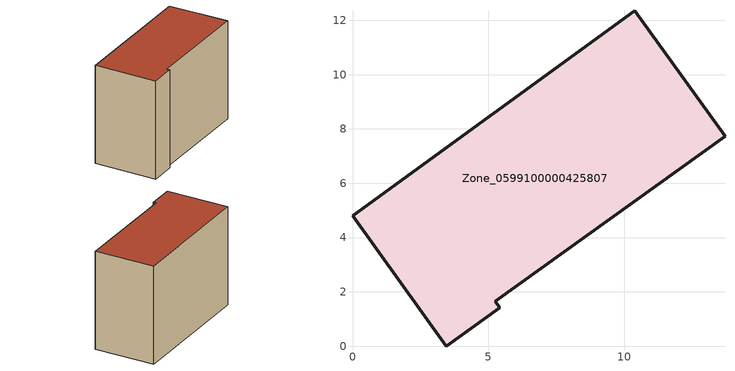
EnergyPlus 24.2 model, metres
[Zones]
Zone_0599100000425807
 floor ground (C_G): 0,4.8 10.39,12.35 13.72,7.74 5.26,1.65 5.42,1.42 3.45,0 z0
 wall outside (C_F): 3.45,0 5.42,1.42 5.26,1.65 13.72,7.74 10.39,12.35 0,4.8 3.45,0 z0:9.33
 roof outside (C_R): 10.39,12.35 0,4.8 3.45,0 5.42,1.42 5.26,1.65 13.72,7.74 z9.33
[BUILDING]
Pand.0599100000425807: North Axis=0; Terrain=City; Loads Convergence Tolerance Value=0.04; Temperature Convergence Tolerance Value=0.4; Solar Distribution=FullExterior; Maximum Number of Warmup Days=25; Minimum Number of Warmup Days=1
[Site:Location]
Rotterdam.The.Hague.AP_ZH_NLD Design_Conditions: Latitude=51.96; Longitude=4.45; Time Zone=1; Elevation=-4.5
[SITE:GROUNDTEMPERATURE:BUILDINGSURFACE]
18, 18, 18, 18, 18, 18, 18, 18, 18, 18, 18, 18
[MATERIAL] Thermal Absorptance=0.9; Solar Absorptance=0.7; Visible Absorptance=0.7
Name | Roughness | Thickness | Conductivity | Density | Specific Heat
G.TI.2006-2014 | MediumSmooth | 0.15 | 0.06 | 540 | 1210
F.TI.2006-2014 | Rough | 0.3 | 0.12 | 1920 | 840
R.TI.2006-2014 | MediumRough | 0.2 | 0.08 | 1500 | 1000
[CONSTRUCTION]
C_G: G.TI.2006-2014
C_F: F.TI.2006-2014
C_R: R.TI.2006-2014
[ZONE]
Zone_0599100000425807: Type=1; Multiplier=1; Ceiling Height=Autocalculate; Volume=Autocalculate; Floor Area=autocalculate; Part of Total Floor Area=Yes
[ZONEINFILTRATION:DESIGNFLOWRATE]
Infil_Zone_0599100000425807: Zone or ZoneList or Space or SpaceList=Zone_0599100000425807; Schedule=AlwaysOn; Design Flow Rate Calculation Method=Flow/Area; Flow Rate per Floor Area=0.0015; Constant Term Coefficient=1; Temperature Term Coefficient=0; Velocity Term Coefficient=0; Velocity Squared Term Coefficient=0
[HVACTEMPLATE:ZONE:IDEALLOADSAIRSYSTEM]
Zone_0599100000425807: Maximum Heating Supply Air Temperature=50; Minimum Cooling Supply Air Temperature=13; Maximum Heating Supply Air Humidity Ratio=0.0156; Minimum Cooling Supply Air Humidity Ratio=0.0077; Heating Limit=NoLimit; Cooling Limit=NoLimit; Dehumidification Control Type=ConstantSensibleHeatRatio; Cooling Sensible Heat Ratio=0.7; Dehumidification Setpoint=60; Humidification Control Type=None; Humidification Setpoint=30; Outdoor Air Method=None; Outdoor Air Flow Rate per Person=0.00944; Outdoor Air Flow Rate per Zone Floor Area=0; Outdoor Air Flow Rate per Zone=0; Demand Controlled Ventilation Type=None; Outdoor Air Economizer Type=NoEconomizer; Heat Recovery Type=None; Sensible Heat Recovery Effectiveness=0.7; Latent Heat Recovery Effectiveness=0.65
[ZONECONTROL:THERMOSTAT]
ThermostatControl_Zone_0599100000425807: Zone or ZoneList=Zone_0599100000425807; Control Type Schedule=DualSetpointControlType; Control 1=Thermostat_Zone_0599100000425807; Temperature Difference Between Cutout And Setpoint=0
[THERMOSTATSETPOINT:DUALSETPOINT]
Thermostat_Zone_0599100000425807: Heating Setpoint Temperature Schedule=HeatingSetpoint_Zone_0599100000425807; Cooling Setpoint Temperature Schedule=CoolingSetpoint_Zone_0599100000425807
[SCHEDULE:COMPACT]
HeatingSetpoint_Zone_0599100000425807: Through: 12/31, For: AllDays, Until: 24:00, 21
CoolingSetpoint_Zone_0599100000425807: Through: 12/31, For: AllDays, Until: 24:00, 24
DualSetpointControlType: Through: 12/31, For: AllDays, Until: 24:00, 4
AlwaysOn: Through: 12/31, For: AllDays, Until: 24:00, 1
